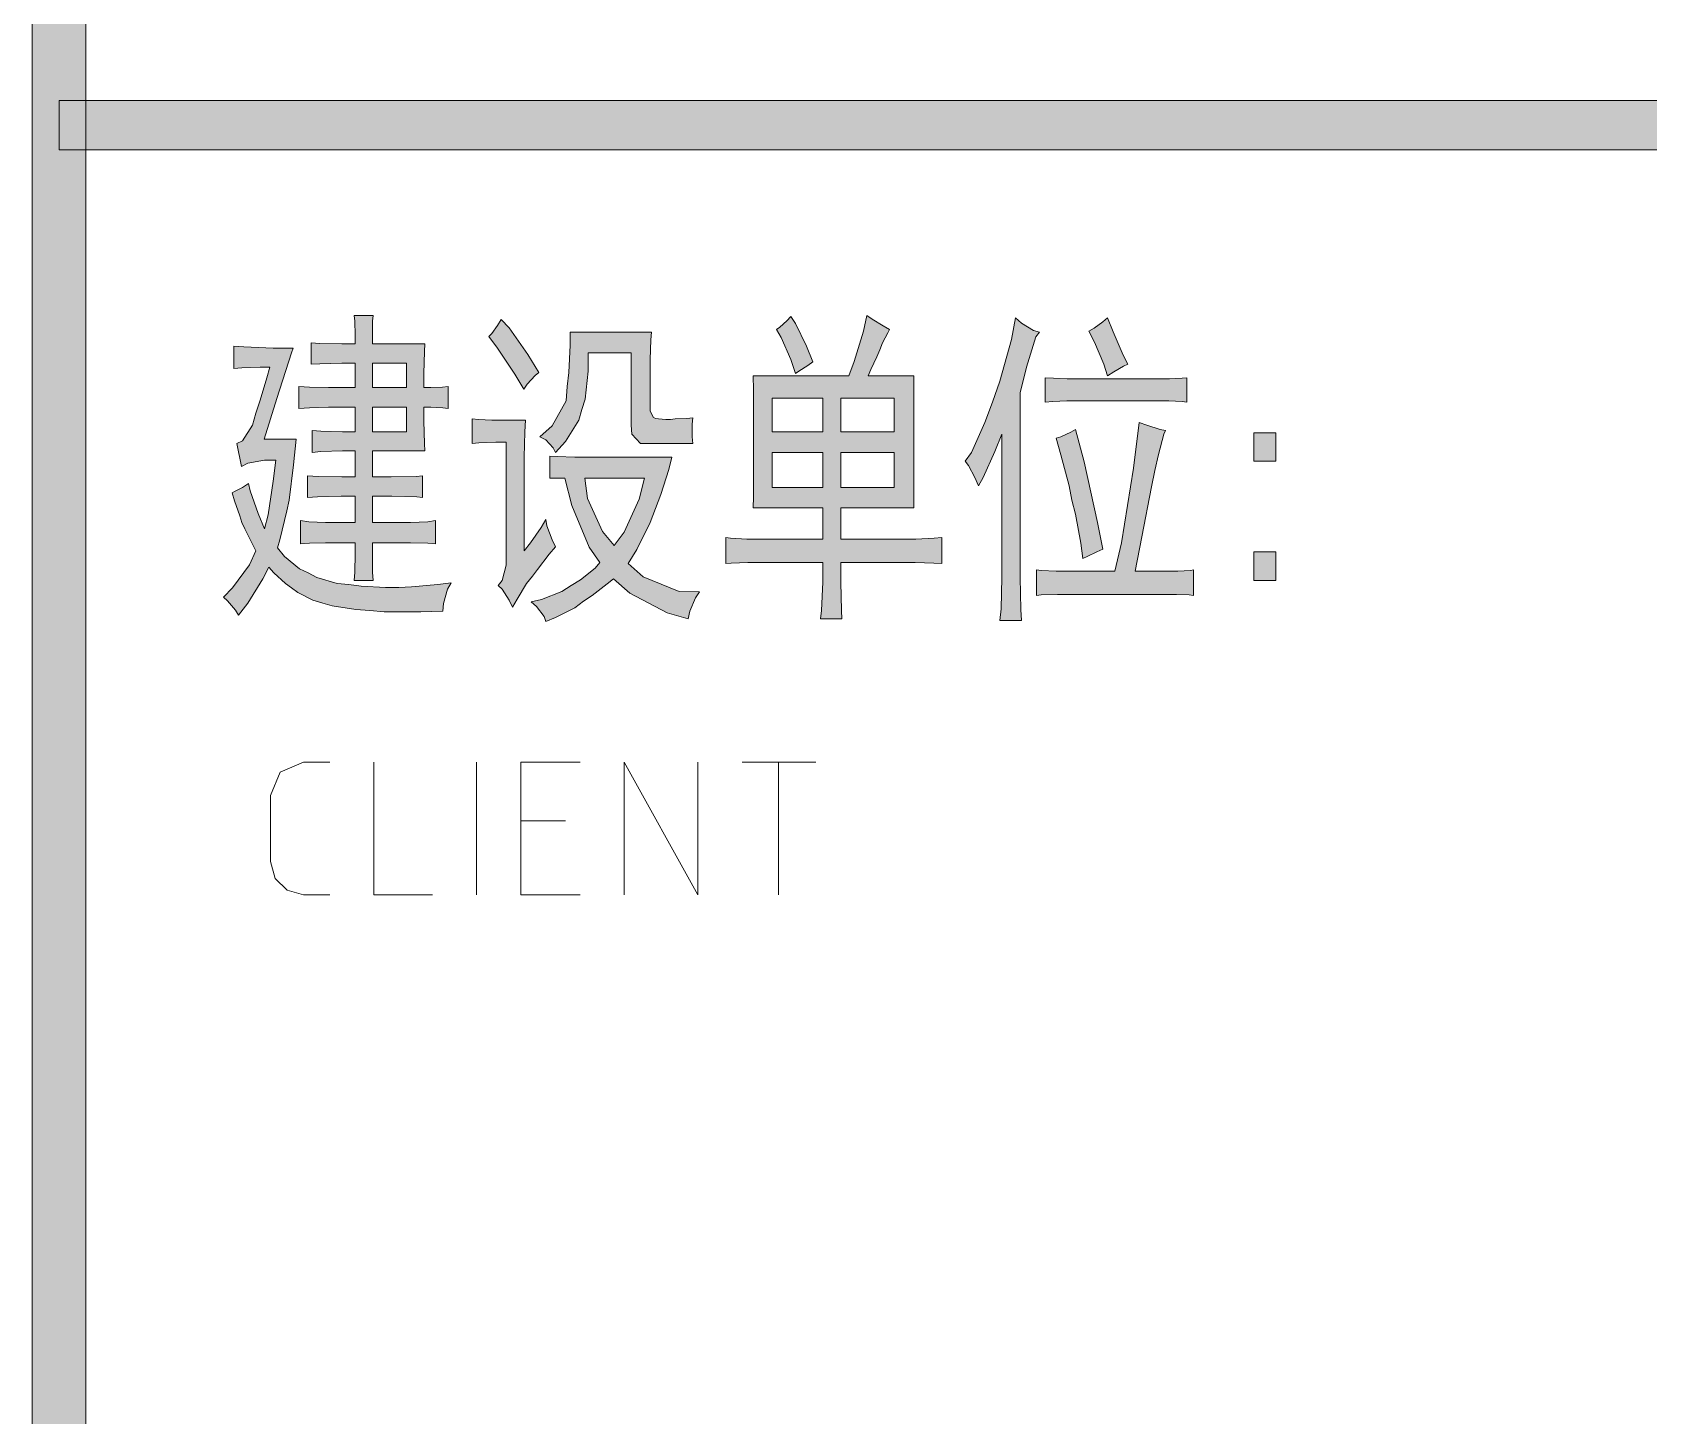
# Model space of a CAD drawing. Header units: millimetres. Extents: x 568 to 3948041, y -25191 to 63890.
# Drawn here: x 3939001 to 3941116, y -10308 to -8499 of the extents above; entities that cross this region are included whole.
import ezdxf

# ---------------------------------------------------------------- set-up
doc = ezdxf.new("R2010")
doc.units = ezdxf.units.MM

msp = doc.modelspace()

# ---------------------------------------------------------------- hatches: boundary and pattern name
h = msp.add_hatch(color=0)
h.dxf.hatch_style = 2
h.paths.add_polyline_path([(3939071.1, -23691.5), (3939001.2, -23691.5), (3939001.2, 62389.8), (3939071.1, 62389.8)])
h = msp.add_hatch(color=0)
h.dxf.hatch_style = 2
h.paths.add_polyline_path([(3939036.2, -8653), (3939036.2, -8588.4), (3946541, -8588.4), (3946541, -8653)])
h = msp.add_hatch(color=0)
h.paths.add_polyline_path([(3939423.7, -8906.7), (3939423.7, -8895.3), (3939422.9, -8877.1), (3939422.1, -8869.5), (3939447.2, -8869.5), (3939446.4, -8877.1), (3939446.4, -8895.3), (3939446.4, -8906.7), (3939514.8, -8906.7), (3939514.1, -8916.6), (3939513.3, -8945.5), (3939513.3, -8963.7), (3939522.4, -8963.7), (3939537.6, -8963), (3939545.2, -8962.2), (3939545.2, -8991.1), (3939538.4, -8990.3), (3939522.4, -8989.5), (3939513.3, -8989.5), (3939513.3, -9007.8), (3939514.1, -9036.7), (3939514.8, -9046.5), (3939446.4, -9046.5), (3939446.4, -9080.7), (3939470.8, -9080.7), (3939503.4, -9080), (3939511.8, -9079.2), (3939511.8, -9107.3), (3939504.2, -9106.5), (3939471.5, -9105.8), (3939446.4, -9105.8), (3939446.4, -9140), (3939484.4, -9140), (3939495.8, -9140), (3939518.6, -9139.2), (3939528.5, -9137.7), (3939528.5, -9168.1), (3939518.6, -9167.3), (3939495.8, -9166.6), (3939484.4, -9166.6), (3939446.4, -9166.6), (3939446.4, -9181), (3939446.4, -9205.3), (3939447.2, -9216), (3939422.1, -9216), (3939422.9, -9205.3), (3939423.7, -9181), (3939423.7, -9166.6), (3939394, -9166.6), (3939384.9, -9166.6), (3939363.6, -9167.3), (3939352.2, -9168.1), (3939352.2, -9137.7), (3939362.9, -9139.2), (3939384.9, -9140), (3939395.5, -9140), (3939423.7, -9140), (3939423.7, -9105.8), (3939405.4, -9105.8), (3939374.3, -9106.5), (3939361.4, -9107.3), (3939361.4, -9079.2), (3939375, -9080), (3939406.2, -9080.7), (3939423.7, -9080.7), (3939423.7, -9046.5), (3939406.9, -9046.5), (3939378.8, -9047.3), (3939367.4, -9048.8), (3939367.4, -9019.9), (3939378.8, -9020.7), (3939406.9, -9021.5), (3939423.7, -9021.5), (3939423.7, -8989.5), (3939400.1, -8989.5), (3939388.7, -8989.5), (3939363.6, -8990.3), (3939350, -8991.1), (3939350, -8962.2), (3939363.6, -8963), (3939388.7, -8963.7), (3939400.1, -8963.7), (3939423.7, -8963.7), (3939423.7, -8931.8), (3939406.2, -8931.8), (3939377.3, -8932.6), (3939365.9, -8933.3), (3939365.9, -8905.2), (3939377.3, -8906), (3939406.2, -8906.7)])
h.paths.add_polyline_path([(3939490.5, -9021.5), (3939490.5, -8989.5), (3939446.4, -8989.5), (3939446.4, -9021.5)])
h.paths.add_polyline_path([(3939490.5, -8963.7), (3939490.5, -8931.8), (3939446.4, -8931.8), (3939446.4, -8963.7)])
h = msp.add_hatch(color=0)
h.dxf.hatch_style = 2
h.paths.add_polyline_path([(3939614.4, -8874.8), (3939625, -8885.5), (3939649.3, -8920.4), (3939663.7, -8944), (3939659.2, -8947.8), (3939648.5, -8959.2), (3939644, -8966), (3939632.6, -8946.2), (3939609.8, -8912.1), (3939598.4, -8896.9), (3939602.2, -8893.1), (3939609.8, -8882.4)])
h = msp.add_hatch(color=0)
h.paths.add_polyline_path([(3940154.5, -8948.5), (3940154.5, -9121), (3940058.8, -9121), (3940058.8, -9162), (3940143.1, -9162), (3940156.8, -9162), (3940181.1, -9160.5), (3940191, -9159.7), (3940191, -9193.9), (3940180.4, -9193.2), (3940156.1, -9192.4), (3940143.1, -9192.4), (3940058.8, -9192.4), (3940058.8, -9218.2), (3940059.6, -9255.5), (3940060.3, -9266.1), (3940032.2, -9266.1), (3940033.7, -9255.5), (3940035.3, -9218.2), (3940035.3, -9192.4), (3939952.4, -9192.4), (3939937.2, -9192.4), (3939915.2, -9193.2), (3939908.4, -9193.9), (3939908.4, -9159.7), (3939914.5, -9160.5), (3939935.7, -9162), (3939950.2, -9162), (3940035.3, -9162), (3940035.3, -9121), (3939944.1, -9121), (3939944.8, -9106.5), (3939944.8, -9065.5), (3939944.8, -9038.2), (3939944.8, -9011.6), (3939944.8, -8966.8), (3939944.1, -8948.5), (3940069.4, -8948.5), (3940076.3, -8929.5), (3940088.4, -8890), (3940093, -8869.5), (3940099.8, -8874.1), (3940114.3, -8883.2), (3940122.6, -8887.7), (3940120.3, -8892.3), (3940113.5, -8905.2), (3940109.7, -8914.3), (3940105.9, -8923.4), (3940098.3, -8940.2), (3940094.5, -8948.5)])
h.paths.add_polyline_path([(3940128.7, -9094.4), (3940128.7, -9048.8), (3940058.8, -9048.8), (3940058.8, -9094.4)])
h.paths.add_polyline_path([(3940128.7, -9021.5), (3940128.7, -8977.4), (3940058.8, -8977.4), (3940058.8, -9021.5)])
h.paths.add_polyline_path([(3940035.3, -9094.4), (3940035.3, -9048.8), (3939969.2, -9048.8), (3939969.2, -9094.4)])
h.paths.add_polyline_path([(3940035.3, -9021.5), (3940035.3, -8977.4), (3939969.2, -8977.4), (3939969.2, -9021.5)])
h = msp.add_hatch(color=0)
h.dxf.hatch_style = 2
h.paths.add_polyline_path([(3939993.5, -8871), (3939999.5, -8880.1), (3940014, -8909.8), (3940022.3, -8930.3), (3940015.5, -8934.8), (3940004.1, -8942.4), (3939999.5, -8945.5), (3939993.5, -8927.2), (3939980.6, -8898.4), (3939974.5, -8887.7), (3939979, -8884.7), (3939988.2, -8876.3)])
h = msp.add_hatch(color=0)
h.dxf.hatch_style = 2
h.paths.add_polyline_path([(3940318.6, -8891.5), (3940314.1, -8897.6), (3940301.9, -8937.1), (3940293.6, -8970.6), (3940293.6, -9185.6), (3940293.6, -9212.2), (3940294.3, -9253.9), (3940295.1, -9268.4), (3940267, -9268.4), (3940268.5, -9253.2), (3940269.3, -9212.2), (3940269.3, -9187.1), (3940269.3, -9024.5), (3940260.1, -9047.3), (3940244.9, -9081.5), (3940238.9, -9092.1), (3940234.3, -9081.5), (3940226, -9065.5), (3940221.4, -9060.2), (3940229.8, -9048.8), (3940247.2, -9009.3), (3940257.1, -8982.7), (3940267, -8955.4), (3940282.2, -8900.7), (3940287.5, -8872.5), (3940295.1, -8879.4), (3940311, -8889.3)])
h = msp.add_hatch(color=0)
h.dxf.hatch_style = 2
h.paths.add_polyline_path([(3940407.5, -8872.5), (3940415.1, -8890.8), (3940428, -8921.2), (3940434.1, -8933.3), (3940428.8, -8935.6), (3940415.9, -8943.2), (3940407.5, -8948.5), (3940403, -8933.3), (3940390.8, -8904.5), (3940383.2, -8890), (3940390.1, -8886.2), (3940401.5, -8877.9)])
h = msp.add_hatch(color=0)
h.dxf.hatch_style = 2
h.paths.add_polyline_path([(3939807.3, -9036.7), (3939796.7, -9036.7), (3939785.3, -9024.5), (3939784.5, -9013.1), (3939784.5, -8918.1), (3939728.3, -8918.1), (3939728.3, -8942.4), (3939724.5, -8978.9), (3939720, -8992.6), (3939716.2, -9006.3), (3939698.7, -9034.4), (3939685.8, -9048.8), (3939682.7, -9042.7), (3939672.9, -9032.1), (3939665.3, -9028.3), (3939681.2, -9013.9), (3939699.4, -8981.2), (3939701, -8962.2), (3939703.2, -8944), (3939704.8, -8908.3), (3939704.8, -8891.5), (3939811.1, -8891.5), (3939810.4, -8901.4), (3939809.6, -8927.2), (3939809.6, -8942.4), (3939809.6, -8988), (3939809.6, -8994.1), (3939813.4, -9002.5), (3939816.4, -9004), (3939820.2, -9004.7), (3939830.1, -9005.5), (3939836.2, -9005.5), (3939842.3, -9004.7), (3939857.5, -9004), (3939865.1, -9003.2), (3939864.3, -9011.6), (3939864.3, -9028.3), (3939865.1, -9036.7)])
h = msp.add_hatch(color=0)
h.dxf.hatch_style = 2
h.paths.add_polyline_path([(3939342.4, -8912.1), (3939340.1, -8918.1), (3939321.1, -8978.1), (3939304.4, -9031.3), (3939346.2, -9031.3), (3939343.1, -9064.8), (3939337, -9111.1), (3939334, -9124.8), (3939331, -9137.7), (3939324.9, -9162.8), (3939321.8, -9173.4), (3939331, -9184.8), (3939350.7, -9200.8), (3939362.1, -9206.1), (3939373.5, -9212.2), (3939400.1, -9219.8), (3939415.3, -9221.3), (3939431.3, -9223.5), (3939463.2, -9225.1), (3939480.6, -9225.1), (3939497.4, -9224.3), (3939531.5, -9221.3), (3939549, -9219), (3939544.5, -9227.3), (3939539.1, -9246.3), (3939538.4, -9256.2), (3939509.5, -9257), (3939461.6, -9257), (3939442.7, -9255.5), (3939424.4, -9253.9), (3939393.3, -9249.4), (3939381.1, -9245.6), (3939368.2, -9241.8), (3939348.4, -9231.9), (3939340.1, -9225.8), (3939332.5, -9219.8), (3939317.3, -9206.1), (3939310.5, -9198.5), (3939302.9, -9213.7), (3939283.1, -9245.6), (3939270.9, -9261.5), (3939267.1, -9254.7), (3939256.5, -9242.5), (3939251.2, -9238), (3939263.3, -9225.8), (3939285.4, -9195.4), (3939293.7, -9177.2), (3939288.4, -9166.6), (3939279.3, -9148.3), (3939275.5, -9140), (3939272.5, -9131.6), (3939265.6, -9111.9), (3939262.6, -9101.2), (3939265.6, -9099.7), (3939276.3, -9094.4), (3939283.9, -9089.1), (3939286.1, -9098.9), (3939296.8, -9128.6), (3939305.1, -9148.3), (3939309.7, -9130.1), (3939316.5, -9086), (3939319.6, -9058.7), (3939305.1, -9058.7), (3939283.1, -9062.5), (3939274.7, -9067), (3939268.7, -9036.7), (3939276.3, -9033.6), (3939289.2, -9013.1), (3939293.7, -8997.1), (3939299.1, -8980.4), (3939308.2, -8950.8), (3939312, -8937.1), (3939299.1, -8937.1), (3939275.5, -8937.9), (3939264.9, -8938.6), (3939264.9, -8909.8), (3939277.8, -8910.5), (3939316.5, -8912.1)])
h = msp.add_hatch(color=0)
h.dxf.hatch_style = 2
h.paths.add_polyline_path([(3940477.4, -8952.3), (3940488.8, -8952.3), (3940505.5, -8951.6), (3940511.6, -8950.8), (3940511.6, -8982.7), (3940505.5, -8981.9), (3940488.1, -8981.2), (3940475.9, -8981.2), (3940363.5, -8981.2), (3940354.4, -8981.2), (3940336.1, -8981.9), (3940326.2, -8982.7), (3940326.2, -8950.8), (3940336.9, -8951.6), (3940355.1, -8952.3), (3940363.5, -8952.3)])
h = msp.add_hatch(color=0)
h.dxf.hatch_style = 2
h.paths.add_polyline_path([(3939646.3, -9006.3), (3939645.5, -9021.5), (3939644.7, -9054.9), (3939644.7, -9073.9), (3939644.7, -9177.2), (3939653.1, -9166.6), (3939666.8, -9146.8), (3939672.9, -9136.2), (3939674.4, -9144.5), (3939681.2, -9162.8), (3939685.8, -9171.9), (3939677.4, -9181.8), (3939662.2, -9201.5), (3939655.4, -9210.6), (3939647.8, -9219.8), (3939635.6, -9240.3), (3939629.5, -9250.9), (3939625, -9241.8), (3939615.9, -9227.3), (3939610.6, -9222.8), (3939615.9, -9216), (3939621.2, -9196.2), (3939621.2, -9183.3), (3939621.2, -9035.1), (3939607.5, -9035.1), (3939585.5, -9035.9), (3939576.4, -9036.7), (3939576.4, -9004.7), (3939584.7, -9005.5), (3939602.2, -9006.3), (3939610.6, -9006.3)])
h = msp.add_hatch(color=0)
h.dxf.hatch_style = 2
h.paths.add_polyline_path([(3940483.5, -9019.9), (3940481.2, -9024.5), (3940474.4, -9051.1), (3940469.8, -9072.4), (3940465.3, -9093.6), (3940452.4, -9159), (3940444, -9203.8), (3940487.3, -9203.8), (3940499.5, -9203.8), (3940516.2, -9203), (3940520, -9202.3), (3940520, -9235.7), (3940514.7, -9234.9), (3940497.9, -9234.2), (3940487.3, -9234.2), (3940358.2, -9234.2), (3940342.2, -9234.2), (3940320.9, -9234.9), (3940314.8, -9235.7), (3940314.8, -9202.3), (3940320.9, -9203), (3940340.7, -9203.8), (3940355.9, -9203.8), (3940417.4, -9203.8), (3940425.8, -9166.6), (3940441.7, -9069.3), (3940449.3, -9009.3), (3940459.2, -9013.1), (3940476.7, -9018.4)])
h = msp.add_hatch(color=0)
h.dxf.hatch_style = 2
h.paths.add_polyline_path([(3940365.7, -9018.4), (3940377.1, -9061), (3940394.6, -9140), (3940401.5, -9174.9), (3940393.9, -9178.7), (3940380.9, -9184.8), (3940375.6, -9187.1), (3940372.6, -9167.3), (3940365.7, -9129.3), (3940361.2, -9111.1), (3940357.4, -9092.1), (3940346.8, -9051.8), (3940340.7, -9029.8), (3940346.8, -9028.3), (3940359.7, -9022.2)])
h = msp.add_hatch(color=0)
h.dxf.hatch_style = 2
h.paths.add_polyline_path([(3940627.9, -9060.2), (3940599, -9060.2), (3940599, -9023), (3940627.9, -9023)])
h = msp.add_hatch(color=0)
h.paths.add_polyline_path([(3939678.2, -9053.4), (3939688, -9054.1), (3939710.8, -9054.9), (3939723.8, -9054.9), (3939837.7, -9054.9), (3939833.9, -9070.8), (3939823.3, -9103.5), (3939816.4, -9121.7), (3939809.6, -9140), (3939792.1, -9175.7), (3939780.7, -9193.9), (3939800.5, -9211.4), (3939847.6, -9230.4), (3939874.2, -9231.1), (3939868.9, -9238.7), (3939861.3, -9256.2), (3939859, -9266.1), (3939831.6, -9258.5), (3939783, -9232.7), (3939761.7, -9213.7), (3939753.4, -9220.5), (3939733.6, -9235.7), (3939722.2, -9243.3), (3939710.8, -9251.7), (3939685.8, -9264.6), (3939672.9, -9269.9), (3939670.6, -9263.1), (3939660.7, -9250.1), (3939653.9, -9244.1), (3939667.5, -9241), (3939694.1, -9230.4), (3939706.3, -9222.8), (3939718.4, -9215.2), (3939737.4, -9200), (3939743.5, -9192.4), (3939729.8, -9172.6), (3939707, -9117.9), (3939697.9, -9082.2), (3939678.2, -9082.2)])
h.paths.add_polyline_path([(3939762.5, -9170.4), (3939775.4, -9152.9), (3939795.2, -9109.6), (3939802, -9082.2), (3939723.8, -9082.2), (3939727.6, -9108.8), (3939747.3, -9152.1)])
h = msp.add_hatch(color=0)
h.dxf.hatch_style = 2
h.paths.add_polyline_path([(3940627.9, -9216), (3940599, -9216), (3940599, -9178.7), (3940627.9, -9178.7)])

# ---------------------------------------------------------------- linework, layer by layer
at = {"color": 0, "lineweight": 0}
for points in [[(3939071.1, -23691.5), (3939001.2, -23691.5), (3939001.2, 62389.8), (3939071.1, 62389.8)], [(3939036.2, -8653), (3939036.2, -8588.4), (3946541, -8588.4), (3946541, -8653)], [(3939423.7, -8906.7), (3939423.7, -8895.3), (3939422.9, -8877.1), (3939422.1, -8869.5), (3939447.2, -8869.5), (3939446.4, -8877.1), (3939446.4, -8895.3), (3939446.4, -8906.7), (3939514.8, -8906.7), (3939514.1, -8916.6), (3939513.3, -8945.5), (3939513.3, -8963.7), (3939522.4, -8963.7), (3939537.6, -8963), (3939545.2, -8962.2), (3939545.2, -8991.1), (3939538.4, -8990.3), (3939522.4, -8989.5), (3939513.3, -8989.5), (3939513.3, -9007.8), (3939514.1, -9036.7), (3939514.8, -9046.5), (3939446.4, -9046.5), (3939446.4, -9080.7), (3939470.8, -9080.7), (3939503.4, -9080), (3939511.8, -9079.2), (3939511.8, -9107.3), (3939504.2, -9106.5), (3939471.5, -9105.8), (3939446.4, -9105.8), (3939446.4, -9140), (3939484.4, -9140), (3939495.8, -9140), (3939518.6, -9139.2), (3939528.5, -9137.7), (3939528.5, -9168.1), (3939518.6, -9167.3), (3939495.8, -9166.6), (3939484.4, -9166.6), (3939446.4, -9166.6), (3939446.4, -9181), (3939446.4, -9205.3), (3939447.2, -9216), (3939422.1, -9216), (3939422.9, -9205.3), (3939423.7, -9181), (3939423.7, -9166.6), (3939394, -9166.6), (3939384.9, -9166.6), (3939363.6, -9167.3), (3939352.2, -9168.1), (3939352.2, -9137.7), (3939362.9, -9139.2), (3939384.9, -9140), (3939395.5, -9140), (3939423.7, -9140), (3939423.7, -9105.8), (3939405.4, -9105.8), (3939374.3, -9106.5), (3939361.4, -9107.3), (3939361.4, -9079.2), (3939375, -9080), (3939406.2, -9080.7), (3939423.7, -9080.7), (3939423.7, -9046.5), (3939406.9, -9046.5), (3939378.8, -9047.3), (3939367.4, -9048.8), (3939367.4, -9019.9), (3939378.8, -9020.7), (3939406.9, -9021.5), (3939423.7, -9021.5), (3939423.7, -8989.5), (3939400.1, -8989.5), (3939388.7, -8989.5), (3939363.6, -8990.3), (3939350, -8991.1), (3939350, -8962.2), (3939363.6, -8963), (3939388.7, -8963.7), (3939400.1, -8963.7), (3939423.7, -8963.7), (3939423.7, -8931.8), (3939406.2, -8931.8), (3939377.3, -8932.6), (3939365.9, -8933.3), (3939365.9, -8905.2), (3939377.3, -8906), (3939406.2, -8906.7)], [(3939614.4, -8874.8), (3939625, -8885.5), (3939649.3, -8920.4), (3939663.7, -8944), (3939659.2, -8947.8), (3939648.5, -8959.2), (3939644, -8966), (3939632.6, -8946.2), (3939609.8, -8912.1), (3939598.4, -8896.9), (3939602.2, -8893.1), (3939609.8, -8882.4)], [(3940154.5, -8948.5), (3940154.5, -9121), (3940058.8, -9121), (3940058.8, -9162), (3940143.1, -9162), (3940156.8, -9162), (3940181.1, -9160.5), (3940191, -9159.7), (3940191, -9193.9), (3940180.4, -9193.2), (3940156.1, -9192.4), (3940143.1, -9192.4), (3940058.8, -9192.4), (3940058.8, -9218.2), (3940059.6, -9255.5), (3940060.3, -9266.1), (3940032.2, -9266.1), (3940033.7, -9255.5), (3940035.3, -9218.2), (3940035.3, -9192.4), (3939952.4, -9192.4), (3939937.2, -9192.4), (3939915.2, -9193.2), (3939908.4, -9193.9), (3939908.4, -9159.7), (3939914.5, -9160.5), (3939935.7, -9162), (3939950.2, -9162), (3940035.3, -9162), (3940035.3, -9121), (3939944.1, -9121), (3939944.8, -9106.5), (3939944.8, -9065.5), (3939944.8, -9038.2), (3939944.8, -9011.6), (3939944.8, -8966.8), (3939944.1, -8948.5), (3940069.4, -8948.5), (3940076.3, -8929.5), (3940088.4, -8890), (3940093, -8869.5), (3940099.8, -8874.1), (3940114.3, -8883.2), (3940122.6, -8887.7), (3940120.3, -8892.3), (3940113.5, -8905.2), (3940109.7, -8914.3), (3940105.9, -8923.4), (3940098.3, -8940.2), (3940094.5, -8948.5)], [(3939993.5, -8871), (3939999.5, -8880.1), (3940014, -8909.8), (3940022.3, -8930.3), (3940015.5, -8934.8), (3940004.1, -8942.4), (3939999.5, -8945.5), (3939993.5, -8927.2), (3939980.6, -8898.4), (3939974.5, -8887.7), (3939979, -8884.7), (3939988.2, -8876.3)], [(3940318.6, -8891.5), (3940314.1, -8897.6), (3940301.9, -8937.1), (3940293.6, -8970.6), (3940293.6, -9185.6), (3940293.6, -9212.2), (3940294.3, -9253.9), (3940295.1, -9268.4), (3940267, -9268.4), (3940268.5, -9253.2), (3940269.3, -9212.2), (3940269.3, -9187.1), (3940269.3, -9024.5), (3940260.1, -9047.3), (3940244.9, -9081.5), (3940238.9, -9092.1), (3940234.3, -9081.5), (3940226, -9065.5), (3940221.4, -9060.2), (3940229.8, -9048.8), (3940247.2, -9009.3), (3940257.1, -8982.7), (3940267, -8955.4), (3940282.2, -8900.7), (3940287.5, -8872.5), (3940295.1, -8879.4), (3940311, -8889.3)], [(3940407.5, -8872.5), (3940415.1, -8890.8), (3940428, -8921.2), (3940434.1, -8933.3), (3940428.8, -8935.6), (3940415.9, -8943.2), (3940407.5, -8948.5), (3940403, -8933.3), (3940390.8, -8904.5), (3940383.2, -8890), (3940390.1, -8886.2), (3940401.5, -8877.9)], [(3939807.3, -9036.7), (3939796.7, -9036.7), (3939785.3, -9024.5), (3939784.5, -9013.1), (3939784.5, -8918.1), (3939728.3, -8918.1), (3939728.3, -8942.4), (3939724.5, -8978.9), (3939720, -8992.6), (3939716.2, -9006.3), (3939698.7, -9034.4), (3939685.8, -9048.8), (3939682.7, -9042.7), (3939672.9, -9032.1), (3939665.3, -9028.3), (3939681.2, -9013.9), (3939699.4, -8981.2), (3939701, -8962.2), (3939703.2, -8944), (3939704.8, -8908.3), (3939704.8, -8891.5), (3939811.1, -8891.5), (3939810.4, -8901.4), (3939809.6, -8927.2), (3939809.6, -8942.4), (3939809.6, -8988), (3939809.6, -8994.1), (3939813.4, -9002.5), (3939816.4, -9004), (3939820.2, -9004.7), (3939830.1, -9005.5), (3939836.2, -9005.5), (3939842.3, -9004.7), (3939857.5, -9004), (3939865.1, -9003.2), (3939864.3, -9011.6), (3939864.3, -9028.3), (3939865.1, -9036.7)], [(3939342.4, -8912.1), (3939340.1, -8918.1), (3939321.1, -8978.1), (3939304.4, -9031.3), (3939346.2, -9031.3), (3939343.1, -9064.8), (3939337, -9111.1), (3939334, -9124.8), (3939331, -9137.7), (3939324.9, -9162.8), (3939321.8, -9173.4), (3939331, -9184.8), (3939350.7, -9200.8), (3939362.1, -9206.1), (3939373.5, -9212.2), (3939400.1, -9219.8), (3939415.3, -9221.3), (3939431.3, -9223.5), (3939463.2, -9225.1), (3939480.6, -9225.1), (3939497.4, -9224.3), (3939531.5, -9221.3), (3939549, -9219), (3939544.5, -9227.3), (3939539.1, -9246.3), (3939538.4, -9256.2), (3939509.5, -9257), (3939461.6, -9257), (3939442.7, -9255.5), (3939424.4, -9253.9), (3939393.3, -9249.4), (3939381.1, -9245.6), (3939368.2, -9241.8), (3939348.4, -9231.9), (3939340.1, -9225.8), (3939332.5, -9219.8), (3939317.3, -9206.1), (3939310.5, -9198.5), (3939302.9, -9213.7), (3939283.1, -9245.6), (3939270.9, -9261.5), (3939267.1, -9254.7), (3939256.5, -9242.5), (3939251.2, -9238), (3939263.3, -9225.8), (3939285.4, -9195.4), (3939293.7, -9177.2), (3939288.4, -9166.6), (3939279.3, -9148.3), (3939275.5, -9140), (3939272.5, -9131.6), (3939265.6, -9111.9), (3939262.6, -9101.2), (3939265.6, -9099.7), (3939276.3, -9094.4), (3939283.9, -9089.1), (3939286.1, -9098.9), (3939296.8, -9128.6), (3939305.1, -9148.3), (3939309.7, -9130.1), (3939316.5, -9086), (3939319.6, -9058.7), (3939305.1, -9058.7), (3939283.1, -9062.5), (3939274.7, -9067), (3939268.7, -9036.7), (3939276.3, -9033.6), (3939289.2, -9013.1), (3939293.7, -8997.1), (3939299.1, -8980.4), (3939308.2, -8950.8), (3939312, -8937.1), (3939299.1, -8937.1), (3939275.5, -8937.9), (3939264.9, -8938.6), (3939264.9, -8909.8), (3939277.8, -8910.5), (3939316.5, -8912.1)], [(3939490.5, -8963.7), (3939490.5, -8931.8), (3939446.4, -8931.8), (3939446.4, -8963.7)], [(3940477.4, -8952.3), (3940488.8, -8952.3), (3940505.5, -8951.6), (3940511.6, -8950.8), (3940511.6, -8982.7), (3940505.5, -8981.9), (3940488.1, -8981.2), (3940475.9, -8981.2), (3940363.5, -8981.2), (3940354.4, -8981.2), (3940336.1, -8981.9), (3940326.2, -8982.7), (3940326.2, -8950.8), (3940336.9, -8951.6), (3940355.1, -8952.3), (3940363.5, -8952.3)], [(3940035.3, -9021.5), (3940035.3, -8977.4), (3939969.2, -8977.4), (3939969.2, -9021.5)], [(3940128.7, -9021.5), (3940128.7, -8977.4), (3940058.8, -8977.4), (3940058.8, -9021.5)], [(3939490.5, -9021.5), (3939490.5, -8989.5), (3939446.4, -8989.5), (3939446.4, -9021.5)], [(3939646.3, -9006.3), (3939645.5, -9021.5), (3939644.7, -9054.9), (3939644.7, -9073.9), (3939644.7, -9177.2), (3939653.1, -9166.6), (3939666.8, -9146.8), (3939672.9, -9136.2), (3939674.4, -9144.5), (3939681.2, -9162.8), (3939685.8, -9171.9), (3939677.4, -9181.8), (3939662.2, -9201.5), (3939655.4, -9210.6), (3939647.8, -9219.8), (3939635.6, -9240.3), (3939629.5, -9250.9), (3939625, -9241.8), (3939615.9, -9227.3), (3939610.6, -9222.8), (3939615.9, -9216), (3939621.2, -9196.2), (3939621.2, -9183.3), (3939621.2, -9035.1), (3939607.5, -9035.1), (3939585.5, -9035.9), (3939576.4, -9036.7), (3939576.4, -9004.7), (3939584.7, -9005.5), (3939602.2, -9006.3), (3939610.6, -9006.3)], [(3940483.5, -9019.9), (3940481.2, -9024.5), (3940474.4, -9051.1), (3940469.8, -9072.4), (3940465.3, -9093.6), (3940452.4, -9159), (3940444, -9203.8), (3940487.3, -9203.8), (3940499.5, -9203.8), (3940516.2, -9203), (3940520, -9202.3), (3940520, -9235.7), (3940514.7, -9234.9), (3940497.9, -9234.2), (3940487.3, -9234.2), (3940358.2, -9234.2), (3940342.2, -9234.2), (3940320.9, -9234.9), (3940314.8, -9235.7), (3940314.8, -9202.3), (3940320.9, -9203), (3940340.7, -9203.8), (3940355.9, -9203.8), (3940417.4, -9203.8), (3940425.8, -9166.6), (3940441.7, -9069.3), (3940449.3, -9009.3), (3940459.2, -9013.1), (3940476.7, -9018.4)], [(3940365.7, -9018.4), (3940377.1, -9061), (3940394.6, -9140), (3940401.5, -9174.9), (3940393.9, -9178.7), (3940380.9, -9184.8), (3940375.6, -9187.1), (3940372.6, -9167.3), (3940365.7, -9129.3), (3940361.2, -9111.1), (3940357.4, -9092.1), (3940346.8, -9051.8), (3940340.7, -9029.8), (3940346.8, -9028.3), (3940359.7, -9022.2)], [(3940627.9, -9060.2), (3940599, -9060.2), (3940599, -9023), (3940627.9, -9023)], [(3940035.3, -9094.4), (3940035.3, -9048.8), (3939969.2, -9048.8), (3939969.2, -9094.4)], [(3940128.7, -9094.4), (3940128.7, -9048.8), (3940058.8, -9048.8), (3940058.8, -9094.4)], [(3939678.2, -9053.4), (3939688, -9054.1), (3939710.8, -9054.9), (3939723.8, -9054.9), (3939837.7, -9054.9), (3939833.9, -9070.8), (3939823.3, -9103.5), (3939816.4, -9121.7), (3939809.6, -9140), (3939792.1, -9175.7), (3939780.7, -9193.9), (3939800.5, -9211.4), (3939847.6, -9230.4), (3939874.2, -9231.1), (3939868.9, -9238.7), (3939861.3, -9256.2), (3939859, -9266.1), (3939831.6, -9258.5), (3939783, -9232.7), (3939761.7, -9213.7), (3939753.4, -9220.5), (3939733.6, -9235.7), (3939722.2, -9243.3), (3939710.8, -9251.7), (3939685.8, -9264.6), (3939672.9, -9269.9), (3939670.6, -9263.1), (3939660.7, -9250.1), (3939653.9, -9244.1), (3939667.5, -9241), (3939694.1, -9230.4), (3939706.3, -9222.8), (3939718.4, -9215.2), (3939737.4, -9200), (3939743.5, -9192.4), (3939729.8, -9172.6), (3939707, -9117.9), (3939697.9, -9082.2), (3939678.2, -9082.2)], [(3939762.5, -9170.4), (3939775.4, -9152.9), (3939795.2, -9109.6), (3939802, -9082.2), (3939723.8, -9082.2), (3939727.6, -9108.8), (3939747.3, -9152.1)], [(3940627.9, -9216), (3940599, -9216), (3940599, -9178.7), (3940627.9, -9178.7)]]:
    msp.add_lwpolyline(points, close=True, dxfattribs=at)
for points in [[(3939356, -9453.8), (3939325.6, -9466.7), (3939312.7, -9497.1)], [(3939356, -9453.8), (3939390.2, -9453.8)], [(3939448, -9453.8), (3939448, -9627), (3939524.7, -9627)], [(3939582.4, -9627), (3939582.4, -9453.8)], [(3939717.7, -9627), (3939640.2, -9627), (3939640.2, -9453.8), (3939717.7, -9453.8)], [(3939775.4, -9627), (3939775.4, -9453.8), (3939871.9, -9627), (3939871.9, -9453.8)], [(3939929.7, -9453.8), (3940026.1, -9453.8)], [(3939977.5, -9627), (3939977.5, -9453.8)], [(3939312.7, -9583.7), (3939312.7, -9497.1)], [(3939698.7, -9530.5), (3939640.2, -9530.5)], [(3939312.7, -9583.7), (3939318.8, -9605.7), (3939334.8, -9620.9), (3939356, -9627)], [(3939390.2, -9627), (3939356, -9627)]]:
    msp.add_lwpolyline(points, dxfattribs=at)

doc.saveas('drawing.dxf')
